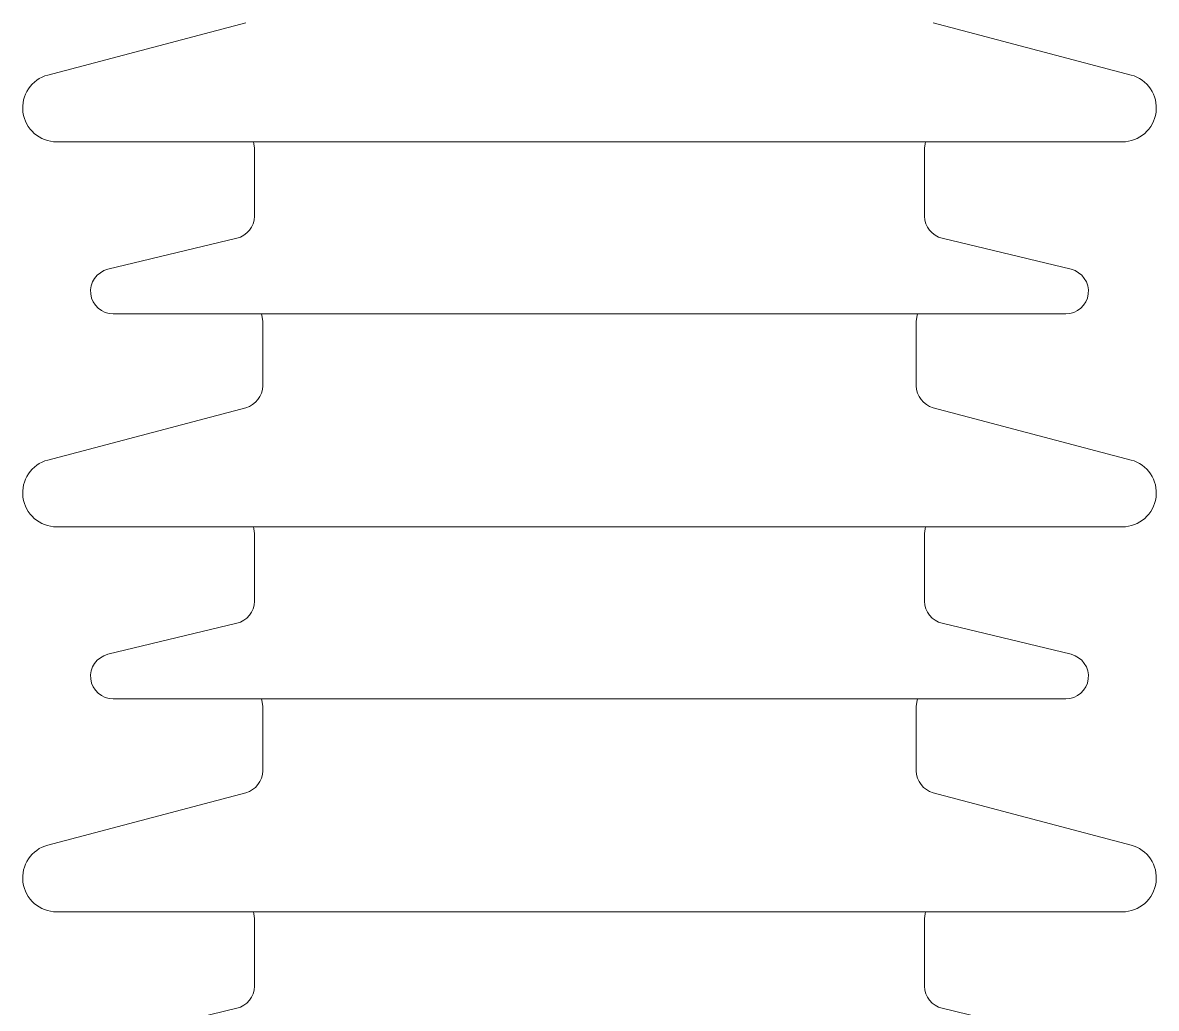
# Model space of a CAD drawing. Header units: millimetres. Extents: x 51507 to 66627, y -17810 to -7118.
# Drawn here: x 54142.2 to 54392.6, y -11816.5 to -11598.9 of the extents above; entities that cross this region are included whole.
import ezdxf

# ---------------------------------------------------------------- set-up
doc = ezdxf.new("R2010")
doc.units = ezdxf.units.MM
doc.header["$LTSCALE"] = 10
doc.layers.add('粗实线', color=4, linetype='Continuous', lineweight=18)

msp = doc.modelspace()

# ---------------------------------------------------------------- linework, layer by layer
at = {"layer": '粗实线'}
for p, q in [((54191.519, -11598.899), (54147.824, -11610.453)), ((54386.994, -11610.453), (54343.298, -11598.899)), ((54149.741, -11625.204), (54385.076, -11625.204)), ((54193.4, -11626.635), (54193.4, -11641.635)), ((54341.418, -11641.635), (54341.418, -11626.635)), ((54189.568, -11646.497), (54161.073, -11653.342)), ((54373.744, -11653.342), (54345.25, -11646.497)), ((54162.241, -11663.204), (54372.576, -11663.204)), ((54195.241, -11664.861), (54195.241, -11679.065)), ((54339.576, -11679.065), (54339.576, -11664.861)), ((54191.519, -11683.899), (54147.824, -11695.453)), ((54386.994, -11695.453), (54343.298, -11683.899)), ((54149.741, -11710.204), (54385.076, -11710.204)), ((54193.4, -11711.635), (54193.4, -11726.635)), ((54341.418, -11726.635), (54341.418, -11711.635)), ((54189.568, -11731.497), (54161.073, -11738.342)), ((54373.744, -11738.342), (54345.25, -11731.497)), ((54162.241, -11748.204), (54372.576, -11748.204)), ((54195.241, -11749.861), (54195.241, -11764.065)), ((54339.576, -11764.065), (54339.576, -11749.861)), ((54191.519, -11768.899), (54147.824, -11780.453)), ((54386.994, -11780.453), (54343.298, -11768.899)), ((54149.741, -11795.204), (54385.076, -11795.204)), ((54193.4, -11796.635), (54193.4, -11811.635)), ((54341.418, -11811.635), (54341.418, -11796.635)), ((54189.568, -11816.497), (54161.073, -11823.342)), ((54373.744, -11823.342), (54345.25, -11816.497))]:
    msp.add_line(p, q, dxfattribs=at)
for points in [[(54193.19, -11625.204), (54193.304, -11625.66), (54193.4, -11626.635)], [(54341.418, -11626.635), (54341.514, -11625.66), (54341.627, -11625.204)], [(54194.959, -11663.204), (54195.145, -11663.885), (54195.241, -11664.861)], [(54339.576, -11664.861), (54339.673, -11663.885), (54339.859, -11663.204)], [(54193.19, -11710.204), (54193.304, -11710.66), (54193.4, -11711.635)], [(54341.418, -11711.635), (54341.514, -11710.66), (54341.627, -11710.204)], [(54194.959, -11748.204), (54195.145, -11748.885), (54195.241, -11749.861)], [(54339.576, -11749.861), (54339.673, -11748.885), (54339.859, -11748.204)], [(54193.19, -11795.204), (54193.304, -11795.66), (54193.4, -11796.635)], [(54341.418, -11796.635), (54341.514, -11795.66), (54341.627, -11795.204)]]:
    msp.add_lwpolyline(points, dxfattribs=at)
for centre, radius, start, end in [((54149.741, -11617.704), 7.5, 104.81144, 270), ((54385.076, -11617.704), 7.5, 270, 75.18856), ((54188.4, -11641.635), 5, 283.50795, 360), ((54346.418, -11641.635), 5, 180, 256.49205), ((54162.241, -11658.204), 5, 103.50795, 270), ((54372.576, -11658.204), 5, 270, 76.49205), ((54190.241, -11679.065), 5, 284.81144, 0), ((54344.576, -11679.065), 5, 180, 255.18856), ((54149.741, -11702.704), 7.5, 104.81144, 270), ((54385.076, -11702.704), 7.5, 270, 75.18856), ((54188.4, -11726.635), 5, 283.50795, 0), ((54346.418, -11726.635), 5, 180, 256.49205), ((54162.241, -11743.204), 5, 103.50795, 270), ((54372.576, -11743.204), 5, 270, 76.49205), ((54190.241, -11764.065), 5, 284.81144, 360), ((54344.576, -11764.065), 5, 180, 255.18856), ((54149.741, -11787.704), 7.5, 104.81144, 270), ((54385.076, -11787.704), 7.5, 270, 75.18856), ((54188.4, -11811.635), 5, 283.50795, 0), ((54346.418, -11811.635), 5, 180, 256.49205)]:
    msp.add_arc(centre, radius, start, end, dxfattribs=at)

doc.saveas('drawing.dxf')
